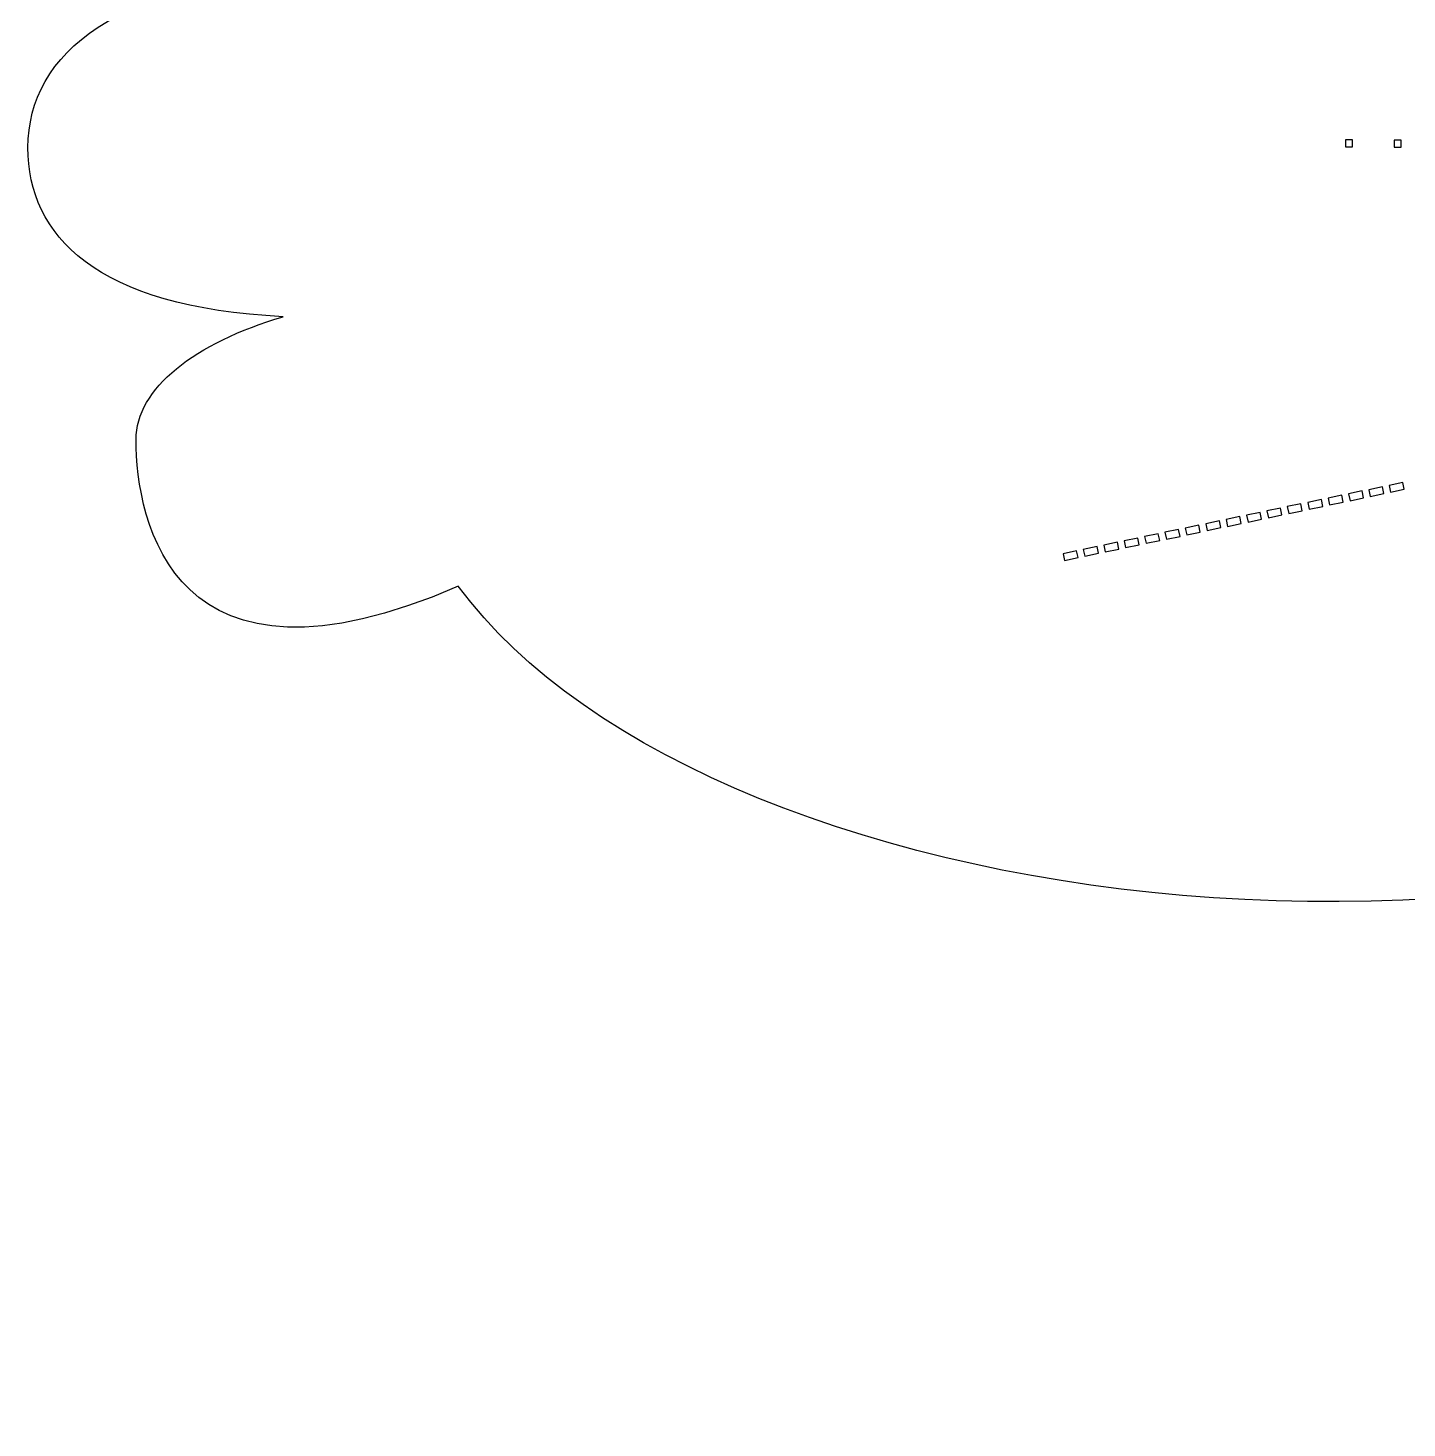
# Model space of a CAD drawing. Header units: centimetres. Extents: x -14.4 to 14.4, y -14.4 to 14.4.
# Drawn here: x -13.05 to -6.21, y -6.26 to 0.69 of the extents above; entities that cross this region are included whole.
import ezdxf
from ezdxf.lldxf.tags import DXFTag

# ---------------------------------------------------------------- set-up
doc = ezdxf.new("R2010")
doc.units = ezdxf.units.CM
doc.header["$MEASUREMENT"] = 0
doc.layers.add('Layer 1', color=7, linetype='Continuous')
tags = doc.linetypes.add('New Line1', pattern=[39354470.199999996, 4372718.9, -34981751.3]).pattern_tags.tags
tags[6:7] = [DXFTag(74, 4), DXFTag(75, 0), DXFTag(340, '0'), DXFTag(46, 1.0), DXFTag(50, 0.0), DXFTag(44, 0.0), DXFTag(45, 0.0)]
tags[4:5] = [DXFTag(74, 4), DXFTag(75, 0), DXFTag(340, '0'), DXFTag(46, 1.0), DXFTag(50, 0.0), DXFTag(44, 0.0), DXFTag(45, 0.0)]
tags = doc.linetypes.add('New Line235', pattern=[39354470.199999996, 4372718.9, -34981751.3]).pattern_tags.tags
tags[6:7] = [DXFTag(74, 4), DXFTag(75, 0), DXFTag(340, '0'), DXFTag(46, 1.0), DXFTag(50, 0.0), DXFTag(44, 0.0), DXFTag(45, 0.0)]
tags[4:5] = [DXFTag(74, 4), DXFTag(75, 0), DXFTag(340, '0'), DXFTag(46, 1.0), DXFTag(50, 0.0), DXFTag(44, 0.0), DXFTag(45, 0.0)]
tags = doc.linetypes.add('New Line236', pattern=[39354470.199999996, 4372718.9, -34981751.3]).pattern_tags.tags
tags[6:7] = [DXFTag(74, 4), DXFTag(75, 0), DXFTag(340, '0'), DXFTag(46, 1.0), DXFTag(50, 0.0), DXFTag(44, 0.0), DXFTag(45, 0.0)]
tags[4:5] = [DXFTag(74, 4), DXFTag(75, 0), DXFTag(340, '0'), DXFTag(46, 1.0), DXFTag(50, 0.0), DXFTag(44, 0.0), DXFTag(45, 0.0)]
tags = doc.linetypes.add('New Line323', pattern=[39354470.199999996, 4372718.9, -34981751.3]).pattern_tags.tags
tags[6:7] = [DXFTag(74, 4), DXFTag(75, 0), DXFTag(340, '0'), DXFTag(46, 1.0), DXFTag(50, 0.0), DXFTag(44, 0.0), DXFTag(45, 0.0)]
tags[4:5] = [DXFTag(74, 4), DXFTag(75, 0), DXFTag(340, '0'), DXFTag(46, 1.0), DXFTag(50, 0.0), DXFTag(44, 0.0), DXFTag(45, 0.0)]
tags = doc.linetypes.add('New Line325', pattern=[39354470.199999996, 4372718.9, -34981751.3]).pattern_tags.tags
tags[6:7] = [DXFTag(74, 4), DXFTag(75, 0), DXFTag(340, '0'), DXFTag(46, 1.0), DXFTag(50, 0.0), DXFTag(44, 0.0), DXFTag(45, 0.0)]
tags[4:5] = [DXFTag(74, 4), DXFTag(75, 0), DXFTag(340, '0'), DXFTag(46, 1.0), DXFTag(50, 0.0), DXFTag(44, 0.0), DXFTag(45, 0.0)]
tags = doc.linetypes.add('New Line327', pattern=[39354470.199999996, 4372718.9, -34981751.3]).pattern_tags.tags
tags[6:7] = [DXFTag(74, 4), DXFTag(75, 0), DXFTag(340, '0'), DXFTag(46, 1.0), DXFTag(50, 0.0), DXFTag(44, 0.0), DXFTag(45, 0.0)]
tags[4:5] = [DXFTag(74, 4), DXFTag(75, 0), DXFTag(340, '0'), DXFTag(46, 1.0), DXFTag(50, 0.0), DXFTag(44, 0.0), DXFTag(45, 0.0)]
tags = doc.linetypes.add('New Line329', pattern=[39354470.199999996, 4372718.9, -34981751.3]).pattern_tags.tags
tags[6:7] = [DXFTag(74, 4), DXFTag(75, 0), DXFTag(340, '0'), DXFTag(46, 1.0), DXFTag(50, 0.0), DXFTag(44, 0.0), DXFTag(45, 0.0)]
tags[4:5] = [DXFTag(74, 4), DXFTag(75, 0), DXFTag(340, '0'), DXFTag(46, 1.0), DXFTag(50, 0.0), DXFTag(44, 0.0), DXFTag(45, 0.0)]
tags = doc.linetypes.add('New Line331', pattern=[39354470.199999996, 4372718.9, -34981751.3]).pattern_tags.tags
tags[6:7] = [DXFTag(74, 4), DXFTag(75, 0), DXFTag(340, '0'), DXFTag(46, 1.0), DXFTag(50, 0.0), DXFTag(44, 0.0), DXFTag(45, 0.0)]
tags[4:5] = [DXFTag(74, 4), DXFTag(75, 0), DXFTag(340, '0'), DXFTag(46, 1.0), DXFTag(50, 0.0), DXFTag(44, 0.0), DXFTag(45, 0.0)]
tags = doc.linetypes.add('New Line333', pattern=[39354470.199999996, 4372718.9, -34981751.3]).pattern_tags.tags
tags[6:7] = [DXFTag(74, 4), DXFTag(75, 0), DXFTag(340, '0'), DXFTag(46, 1.0), DXFTag(50, 0.0), DXFTag(44, 0.0), DXFTag(45, 0.0)]
tags[4:5] = [DXFTag(74, 4), DXFTag(75, 0), DXFTag(340, '0'), DXFTag(46, 1.0), DXFTag(50, 0.0), DXFTag(44, 0.0), DXFTag(45, 0.0)]
tags = doc.linetypes.add('New Line335', pattern=[39354470.199999996, 4372718.9, -34981751.3]).pattern_tags.tags
tags[6:7] = [DXFTag(74, 4), DXFTag(75, 0), DXFTag(340, '0'), DXFTag(46, 1.0), DXFTag(50, 0.0), DXFTag(44, 0.0), DXFTag(45, 0.0)]
tags[4:5] = [DXFTag(74, 4), DXFTag(75, 0), DXFTag(340, '0'), DXFTag(46, 1.0), DXFTag(50, 0.0), DXFTag(44, 0.0), DXFTag(45, 0.0)]
tags = doc.linetypes.add('New Line337', pattern=[39354470.199999996, 4372718.9, -34981751.3]).pattern_tags.tags
tags[6:7] = [DXFTag(74, 4), DXFTag(75, 0), DXFTag(340, '0'), DXFTag(46, 1.0), DXFTag(50, 0.0), DXFTag(44, 0.0), DXFTag(45, 0.0)]
tags[4:5] = [DXFTag(74, 4), DXFTag(75, 0), DXFTag(340, '0'), DXFTag(46, 1.0), DXFTag(50, 0.0), DXFTag(44, 0.0), DXFTag(45, 0.0)]
tags = doc.linetypes.add('New Line339', pattern=[39354470.199999996, 4372718.9, -34981751.3]).pattern_tags.tags
tags[6:7] = [DXFTag(74, 4), DXFTag(75, 0), DXFTag(340, '0'), DXFTag(46, 1.0), DXFTag(50, 0.0), DXFTag(44, 0.0), DXFTag(45, 0.0)]
tags[4:5] = [DXFTag(74, 4), DXFTag(75, 0), DXFTag(340, '0'), DXFTag(46, 1.0), DXFTag(50, 0.0), DXFTag(44, 0.0), DXFTag(45, 0.0)]
tags = doc.linetypes.add('New Line341', pattern=[39354470.199999996, 4372718.9, -34981751.3]).pattern_tags.tags
tags[6:7] = [DXFTag(74, 4), DXFTag(75, 0), DXFTag(340, '0'), DXFTag(46, 1.0), DXFTag(50, 0.0), DXFTag(44, 0.0), DXFTag(45, 0.0)]
tags[4:5] = [DXFTag(74, 4), DXFTag(75, 0), DXFTag(340, '0'), DXFTag(46, 1.0), DXFTag(50, 0.0), DXFTag(44, 0.0), DXFTag(45, 0.0)]
tags = doc.linetypes.add('New Line343', pattern=[39354470.199999996, 4372718.9, -34981751.3]).pattern_tags.tags
tags[6:7] = [DXFTag(74, 4), DXFTag(75, 0), DXFTag(340, '0'), DXFTag(46, 1.0), DXFTag(50, 0.0), DXFTag(44, 0.0), DXFTag(45, 0.0)]
tags[4:5] = [DXFTag(74, 4), DXFTag(75, 0), DXFTag(340, '0'), DXFTag(46, 1.0), DXFTag(50, 0.0), DXFTag(44, 0.0), DXFTag(45, 0.0)]
tags = doc.linetypes.add('New Line345', pattern=[39354470.199999996, 4372718.9, -34981751.3]).pattern_tags.tags
tags[6:7] = [DXFTag(74, 4), DXFTag(75, 0), DXFTag(340, '0'), DXFTag(46, 1.0), DXFTag(50, 0.0), DXFTag(44, 0.0), DXFTag(45, 0.0)]
tags[4:5] = [DXFTag(74, 4), DXFTag(75, 0), DXFTag(340, '0'), DXFTag(46, 1.0), DXFTag(50, 0.0), DXFTag(44, 0.0), DXFTag(45, 0.0)]
tags = doc.linetypes.add('New Line347', pattern=[39354470.199999996, 4372718.9, -34981751.3]).pattern_tags.tags
tags[6:7] = [DXFTag(74, 4), DXFTag(75, 0), DXFTag(340, '0'), DXFTag(46, 1.0), DXFTag(50, 0.0), DXFTag(44, 0.0), DXFTag(45, 0.0)]
tags[4:5] = [DXFTag(74, 4), DXFTag(75, 0), DXFTag(340, '0'), DXFTag(46, 1.0), DXFTag(50, 0.0), DXFTag(44, 0.0), DXFTag(45, 0.0)]
tags = doc.linetypes.add('New Line349', pattern=[39354470.199999996, 4372718.9, -34981751.3]).pattern_tags.tags
tags[6:7] = [DXFTag(74, 4), DXFTag(75, 0), DXFTag(340, '0'), DXFTag(46, 1.0), DXFTag(50, 0.0), DXFTag(44, 0.0), DXFTag(45, 0.0)]
tags[4:5] = [DXFTag(74, 4), DXFTag(75, 0), DXFTag(340, '0'), DXFTag(46, 1.0), DXFTag(50, 0.0), DXFTag(44, 0.0), DXFTag(45, 0.0)]
tags = doc.linetypes.add('New Line351', pattern=[39354470.199999996, 4372718.9, -34981751.3]).pattern_tags.tags
tags[6:7] = [DXFTag(74, 4), DXFTag(75, 0), DXFTag(340, '0'), DXFTag(46, 1.0), DXFTag(50, 0.0), DXFTag(44, 0.0), DXFTag(45, 0.0)]
tags[4:5] = [DXFTag(74, 4), DXFTag(75, 0), DXFTag(340, '0'), DXFTag(46, 1.0), DXFTag(50, 0.0), DXFTag(44, 0.0), DXFTag(45, 0.0)]
tags = doc.linetypes.add('New Line353', pattern=[39354470.199999996, 4372718.9, -34981751.3]).pattern_tags.tags
tags[6:7] = [DXFTag(74, 4), DXFTag(75, 0), DXFTag(340, '0'), DXFTag(46, 1.0), DXFTag(50, 0.0), DXFTag(44, 0.0), DXFTag(45, 0.0)]
tags[4:5] = [DXFTag(74, 4), DXFTag(75, 0), DXFTag(340, '0'), DXFTag(46, 1.0), DXFTag(50, 0.0), DXFTag(44, 0.0), DXFTag(45, 0.0)]
tags = doc.linetypes.add('New Line355', pattern=[39354470.199999996, 4372718.9, -34981751.3]).pattern_tags.tags
tags[6:7] = [DXFTag(74, 4), DXFTag(75, 0), DXFTag(340, '0'), DXFTag(46, 1.0), DXFTag(50, 0.0), DXFTag(44, 0.0), DXFTag(45, 0.0)]
tags[4:5] = [DXFTag(74, 4), DXFTag(75, 0), DXFTag(340, '0'), DXFTag(46, 1.0), DXFTag(50, 0.0), DXFTag(44, 0.0), DXFTag(45, 0.0)]

msp = doc.modelspace()

# ---------------------------------------------------------------- linework, layer by layer
at = {"layer": 'Layer 1', "color": 16, "linetype": 'New Line1', "lineweight": 25}
msp.add_open_spline([(0.12846, 13.36284), (-0.33776, 13.36284), (-0.71601, 12.92147), (-0.71601, 11.89579), (-0.71601, 11.89579), (-0.82514, 12.47589), (-1.08516, 12.88459), (-1.38813, 12.88459), (-1.38813, 12.88459), (-1.78939, 12.88459), (-2.58808, 12.45567), (-2.11519, 11.28505), (-2.11519, 11.28505), (-3.63478, 9.46595), (-4.28084, 4.82834), (-2.11412, 2.37828), (-2.11412, 2.37828), (-4.57524, 4.49917), (-9.16838, 3.85118), (-10.97673, 2.34058), (-10.97673, 2.34058), (-12.14735, 2.81347), (-12.57626, 2.01478), (-12.57626, 1.61352), (-12.57626, 1.61352), (-12.57626, 1.31055), (-12.16756, 1.05052), (-11.58746, 0.94139), (-11.58746, 0.94139), (-12.61315, 0.94139), (-13.05451, 0.56315), (-13.05451, 0.09693), (-13.05451, 0.09693), (-13.05451, -0.33846), (-12.71917, -0.6966), (-11.7878, -0.74216), (-11.7878, -0.74216), (-12.22709, -0.87177), (-12.5181, -1.09727), (-12.5181, -1.35289), (-12.5181, -1.35289), (-12.5181, -1.75415), (-12.33591, -2.69676), (-10.91856, -2.07995), (-10.91856, -2.07995), (-9.66314, -3.79138), (-5.02522, -4.40025), (-2.37909, -2.35246), (-2.37909, -2.35246), (-4.52343, -4.80799), (-3.87706, -9.42383), (-2.36186, -11.23769), (-2.36186, -11.23769), (-2.83475, -12.40831), (-2.03606, -12.83723), (-1.6348, -12.83723), (-1.6348, -12.83723), (-1.33182, -12.83723), (-1.0718, -12.42853), (-0.96267, -11.84843), (-0.96267, -11.84843), (-0.96267, -12.87411), (-0.58442, -13.31547), (-0.1182, -13.31547), (-0.1182, -13.31547), (0.31719, -13.31547), (0.67533, -12.98013), (0.72088, -12.04877), (0.72088, -12.04877), (0.8505, -12.48806), (1.07599, -12.77906), (1.33162, -12.77906), (1.33162, -12.77906), (1.73288, -12.77906), (2.67549, -12.59687), (2.05868, -11.17953), (2.05868, -11.17953), (3.82119, -9.88663), (4.4142, -5.00618), (2.14054, -2.40847), (2.14054, -2.40847), (4.73811, -4.6827), (9.61968, -4.08925), (10.91267, -2.32661), (10.91267, -2.32661), (12.33002, -2.94343), (12.5122, -2.00081), (12.51221, -1.59955), (12.51221, -1.59955), (12.51221, -1.34393), (12.2212, -1.11843), (11.78191, -0.98882), (11.78191, -0.98882), (12.71327, -0.94326), (13.04862, -0.58512), (13.04862, -0.14974), (13.04862, -0.14974), (13.04862, 0.31648), (12.60725, 0.69473), (11.58157, 0.69473), (11.58157, 0.69473), (12.16167, 0.80386), (12.57037, 1.06388), (12.57037, 1.36686), (12.57037, 1.36686), (12.57037, 1.76812), (12.14146, 2.56681), (10.97083, 2.09392), (10.97083, 2.09392), (9.1482, 3.61646), (4.49635, 4.26289), (2.05006, 2.081), (2.05006, 2.081), (2.04519, 2.08513), (2.03987, 2.08874), (2.03498, 2.09284), (2.03498, 2.09284), (4.71719, 4.569), (4.15384, 9.87092), (2.30534, 11.22689), (2.30534, 11.22689), (2.92215, 12.64423), (1.97954, 12.82642), (1.57828, 12.82643), (1.57828, 12.82643), (1.32266, 12.82643), (1.09716, 12.53542), (0.96755, 12.09613), (0.96755, 12.09613), (0.92199, 13.02749), (0.56385, 13.36284), (0.12846, 13.36284)], degree=3, knots=[0, 0, 0, 0, 0.0294118, 0.0294118, 0.0294118, 0.0294118, 0.0588235, 0.0588235, 0.0588235, 0.0588235, 0.0882353, 0.0882353, 0.0882353, 0.0882353, 0.1176471, 0.1176471, 0.1176471, 0.1176471, 0.1470588, 0.1470588, 0.1470588, 0.1470588, 0.1764706, 0.1764706, 0.1764706, 0.1764706, 0.2058824, 0.2058824, 0.2058824, 0.2058824, 0.2352941, 0.2352941, 0.2352941, 0.2352941, 0.2647059, 0.2647059, 0.2647059, 0.2647059, 0.2941176, 0.2941176, 0.2941176, 0.2941176, 0.3235294, 0.3235294, 0.3235294, 0.3235294, 0.3529412, 0.3529412, 0.3529412, 0.3529412, 0.3823529, 0.3823529, 0.3823529, 0.3823529, 0.4117647, 0.4117647, 0.4117647, 0.4117647, 0.4411765, 0.4411765, 0.4411765, 0.4411765, 0.4705882, 0.4705882, 0.4705882, 0.4705882, 0.5, 0.5, 0.5, 0.5, 0.5294118, 0.5294118, 0.5294118, 0.5294118, 0.5588235, 0.5588235, 0.5588235, 0.5588235, 0.5882353, 0.5882353, 0.5882353, 0.5882353, 0.6176471, 0.6176471, 0.6176471, 0.6176471, 0.6470588, 0.6470588, 0.6470588, 0.6470588, 0.6764706, 0.6764706, 0.6764706, 0.6764706, 0.7058824, 0.7058824, 0.7058824, 0.7058824, 0.7352941, 0.7352941, 0.7352941, 0.7352941, 0.7647059, 0.7647059, 0.7647059, 0.7647059, 0.7941176, 0.7941176, 0.7941176, 0.7941176, 0.8235294, 0.8235294, 0.8235294, 0.8235294, 0.8529412, 0.8529412, 0.8529412, 0.8529412, 0.8823529, 0.8823529, 0.8823529, 0.8823529, 0.9117647, 0.9117647, 0.9117647, 0.9117647, 0.9411765, 0.9411765, 0.9411765, 0.9411765, 1, 1, 1, 1], dxfattribs=at)
at = {"layer": 'Layer 1', "color": 16, "linetype": 'New Line235', "lineweight": 25}
msp.add_open_spline([(-6.51526, 0.13463), (-6.51526, 0.13463), (-6.48079, 0.13463), (-6.48079, 0.13463), (-6.48079, 0.13463), (-6.48079, 0.13463), (-6.48079, 0.10016), (-6.48079, 0.10016), (-6.48079, 0.10016), (-6.48079, 0.10016), (-6.51526, 0.10016), (-6.51526, 0.10016), (-6.51526, 0.10016), (-6.51526, 0.10016), (-6.51526, 0.13463), (-6.51526, 0.13463)], degree=3, knots=[0, 0, 0, 0, 0.2, 0.2, 0.2, 0.2, 0.4, 0.4, 0.4, 0.4, 0.6, 0.6, 0.6, 0.6, 1, 1, 1, 1], dxfattribs=at)
at = {"layer": 'Layer 1', "color": 16, "linetype": 'New Line236', "lineweight": 25}
msp.add_open_spline([(-6.27399, 0.13355), (-6.27399, 0.13355), (-6.23952, 0.13355), (-6.23952, 0.13355), (-6.23952, 0.13355), (-6.23952, 0.13355), (-6.23952, 0.09908), (-6.23952, 0.09908), (-6.23952, 0.09908), (-6.23952, 0.09908), (-6.27399, 0.09908), (-6.27399, 0.09908), (-6.27399, 0.09908), (-6.27399, 0.09908), (-6.27399, 0.13355), (-6.27399, 0.13355)], degree=3, knots=[0, 0, 0, 0, 0.2, 0.2, 0.2, 0.2, 0.4, 0.4, 0.4, 0.4, 0.6, 0.6, 0.6, 0.6, 1, 1, 1, 1], dxfattribs=at)
at = {"layer": 'Layer 1', "color": 16, "linetype": 'New Line325', "lineweight": 25}
msp.add_open_spline([(-6.33107, -1.58663), (-6.33107, -1.58663), (-6.32461, -1.62002), (-6.32461, -1.62002), (-6.32461, -1.62002), (-6.32461, -1.62002), (-6.39247, -1.63402), (-6.39247, -1.63402), (-6.39247, -1.63402), (-6.39247, -1.63402), (-6.39893, -1.60063), (-6.39893, -1.60063), (-6.39893, -1.60063), (-6.39893, -1.60063), (-6.33107, -1.58663), (-6.33107, -1.58663)], degree=3, knots=[0, 0, 0, 0, 0.2, 0.2, 0.2, 0.2, 0.4, 0.4, 0.4, 0.4, 0.6, 0.6, 0.6, 0.6, 1, 1, 1, 1], dxfattribs=at)
at = {"layer": 'Layer 1', "color": 16, "linetype": 'New Line323', "lineweight": 25}
msp.add_open_spline([(-6.22982, -1.56508), (-6.22982, -1.56508), (-6.22336, -1.59847), (-6.22336, -1.59847), (-6.22336, -1.59847), (-6.22336, -1.59847), (-6.29122, -1.61248), (-6.29122, -1.61248), (-6.29122, -1.61248), (-6.29122, -1.61248), (-6.29768, -1.57909), (-6.29768, -1.57909), (-6.29768, -1.57909), (-6.29768, -1.57909), (-6.22982, -1.56508), (-6.22982, -1.56508)], degree=3, knots=[0, 0, 0, 0, 0.2, 0.2, 0.2, 0.2, 0.4, 0.4, 0.4, 0.4, 0.6, 0.6, 0.6, 0.6, 1, 1, 1, 1], dxfattribs=at)
at = {"layer": 'Layer 1', "color": 16, "linetype": 'New Line331', "lineweight": 25}
msp.add_open_spline([(-6.63482, -1.65018), (-6.63482, -1.65018), (-6.62836, -1.68357), (-6.62836, -1.68357), (-6.62836, -1.68357), (-6.62836, -1.68357), (-6.69514, -1.69757), (-6.69514, -1.69757), (-6.69514, -1.69757), (-6.69514, -1.69757), (-6.70268, -1.66418), (-6.70268, -1.66418), (-6.70268, -1.66418), (-6.70268, -1.66418), (-6.63482, -1.65018), (-6.63482, -1.65018)], degree=3, knots=[0, 0, 0, 0, 0.2, 0.2, 0.2, 0.2, 0.4, 0.4, 0.4, 0.4, 0.6, 0.6, 0.6, 0.6, 1, 1, 1, 1], dxfattribs=at)
at = {"layer": 'Layer 1', "color": 16, "linetype": 'New Line329', "lineweight": 25}
msp.add_open_spline([(-6.53357, -1.62863), (-6.53357, -1.62863), (-6.52711, -1.66202), (-6.52711, -1.66202), (-6.52711, -1.66202), (-6.52711, -1.66202), (-6.59389, -1.67603), (-6.59389, -1.67603), (-6.59389, -1.67603), (-6.59389, -1.67603), (-6.60143, -1.64264), (-6.60143, -1.64264), (-6.60143, -1.64264), (-6.60143, -1.64264), (-6.53357, -1.62863), (-6.53357, -1.62863)], degree=3, knots=[0, 0, 0, 0, 0.2, 0.2, 0.2, 0.2, 0.4, 0.4, 0.4, 0.4, 0.6, 0.6, 0.6, 0.6, 1, 1, 1, 1], dxfattribs=at)
at = {"layer": 'Layer 1', "color": 16, "linetype": 'New Line327', "lineweight": 25}
msp.add_open_spline([(-6.43232, -1.60709), (-6.43232, -1.60709), (-6.42586, -1.64156), (-6.42586, -1.64156), (-6.42586, -1.64156), (-6.42586, -1.64156), (-6.49264, -1.65556), (-6.49264, -1.65556), (-6.49264, -1.65556), (-6.49264, -1.65556), (-6.50018, -1.62109), (-6.50018, -1.62109), (-6.50018, -1.62109), (-6.50018, -1.62109), (-6.43232, -1.60709), (-6.43232, -1.60709)], degree=3, knots=[0, 0, 0, 0, 0.2, 0.2, 0.2, 0.2, 0.4, 0.4, 0.4, 0.4, 0.6, 0.6, 0.6, 0.6, 1, 1, 1, 1], dxfattribs=at)
at = {"layer": 'Layer 1', "color": 16, "linetype": 'New Line339', "lineweight": 25}
msp.add_open_spline([(-7.03982, -1.73419), (-7.03982, -1.73419), (-7.03336, -1.76866), (-7.03336, -1.76866), (-7.03336, -1.76866), (-7.03336, -1.76866), (-7.10014, -1.78266), (-7.10014, -1.78266), (-7.10014, -1.78266), (-7.10014, -1.78266), (-7.10768, -1.74819), (-7.10768, -1.74819), (-7.10768, -1.74819), (-7.10768, -1.74819), (-7.03982, -1.73419), (-7.03982, -1.73419)], degree=3, knots=[0, 0, 0, 0, 0.2, 0.2, 0.2, 0.2, 0.4, 0.4, 0.4, 0.4, 0.6, 0.6, 0.6, 0.6, 1, 1, 1, 1], dxfattribs=at)
at = {"layer": 'Layer 1', "color": 16, "linetype": 'New Line337', "lineweight": 25}
msp.add_open_spline([(-6.93857, -1.71373), (-6.93857, -1.71373), (-6.93211, -1.74712), (-6.93211, -1.74712), (-6.93211, -1.74712), (-6.93211, -1.74712), (-6.99889, -1.76112), (-6.99889, -1.76112), (-6.99889, -1.76112), (-6.99889, -1.76112), (-7.00643, -1.72773), (-7.00643, -1.72773), (-7.00643, -1.72773), (-7.00643, -1.72773), (-6.93857, -1.71373), (-6.93857, -1.71373)], degree=3, knots=[0, 0, 0, 0, 0.2, 0.2, 0.2, 0.2, 0.4, 0.4, 0.4, 0.4, 0.6, 0.6, 0.6, 0.6, 1, 1, 1, 1], dxfattribs=at)
at = {"layer": 'Layer 1', "color": 16, "linetype": 'New Line335', "lineweight": 25}
msp.add_open_spline([(-6.83732, -1.69218), (-6.83732, -1.69218), (-6.83086, -1.72558), (-6.83086, -1.72558), (-6.83086, -1.72558), (-6.83086, -1.72558), (-6.89764, -1.73958), (-6.89764, -1.73958), (-6.89764, -1.73958), (-6.89764, -1.73958), (-6.90518, -1.70619), (-6.90518, -1.70619), (-6.90518, -1.70619), (-6.90518, -1.70619), (-6.83732, -1.69218), (-6.83732, -1.69218)], degree=3, knots=[0, 0, 0, 0, 0.2, 0.2, 0.2, 0.2, 0.4, 0.4, 0.4, 0.4, 0.6, 0.6, 0.6, 0.6, 1, 1, 1, 1], dxfattribs=at)
at = {"layer": 'Layer 1', "color": 16, "linetype": 'New Line333', "lineweight": 25}
msp.add_open_spline([(-6.73607, -1.67064), (-6.73607, -1.67064), (-6.72961, -1.70511), (-6.72961, -1.70511), (-6.72961, -1.70511), (-6.72961, -1.70511), (-6.79639, -1.71911), (-6.79639, -1.71911), (-6.79639, -1.71911), (-6.79639, -1.71911), (-6.80393, -1.68464), (-6.80393, -1.68464), (-6.80393, -1.68464), (-6.80393, -1.68464), (-6.73607, -1.67064), (-6.73607, -1.67064)], degree=3, knots=[0, 0, 0, 0, 0.2, 0.2, 0.2, 0.2, 0.4, 0.4, 0.4, 0.4, 0.6, 0.6, 0.6, 0.6, 1, 1, 1, 1], dxfattribs=at)
at = {"layer": 'Layer 1', "color": 16, "linetype": 'New Line345', "lineweight": 25}
msp.add_open_spline([(-7.34357, -1.79774), (-7.34357, -1.79774), (-7.33603, -1.83221), (-7.33603, -1.83221), (-7.33603, -1.83221), (-7.33603, -1.83221), (-7.40389, -1.84621), (-7.40389, -1.84621), (-7.40389, -1.84621), (-7.40389, -1.84621), (-7.41143, -1.81175), (-7.41143, -1.81175), (-7.41143, -1.81175), (-7.41143, -1.81175), (-7.34357, -1.79774), (-7.34357, -1.79774)], degree=3, knots=[0, 0, 0, 0, 0.2, 0.2, 0.2, 0.2, 0.4, 0.4, 0.4, 0.4, 0.6, 0.6, 0.6, 0.6, 1, 1, 1, 1], dxfattribs=at)
at = {"layer": 'Layer 1', "color": 16, "linetype": 'New Line343', "lineweight": 25}
msp.add_open_spline([(-7.24232, -1.77728), (-7.24232, -1.77728), (-7.23586, -1.81067), (-7.23586, -1.81067), (-7.23586, -1.81067), (-7.23586, -1.81067), (-7.30264, -1.82467), (-7.30264, -1.82467), (-7.30264, -1.82467), (-7.30264, -1.82467), (-7.31018, -1.79128), (-7.31018, -1.79128), (-7.31018, -1.79128), (-7.31018, -1.79128), (-7.24232, -1.77728), (-7.24232, -1.77728)], degree=3, knots=[0, 0, 0, 0, 0.2, 0.2, 0.2, 0.2, 0.4, 0.4, 0.4, 0.4, 0.6, 0.6, 0.6, 0.6, 1, 1, 1, 1], dxfattribs=at)
at = {"layer": 'Layer 1', "color": 16, "linetype": 'New Line341', "lineweight": 25}
msp.add_open_spline([(-7.14107, -1.75573), (-7.14107, -1.75573), (-7.13461, -1.78913), (-7.13461, -1.78913), (-7.13461, -1.78913), (-7.13461, -1.78913), (-7.20139, -1.80313), (-7.20139, -1.80313), (-7.20139, -1.80313), (-7.20139, -1.80313), (-7.20893, -1.76974), (-7.20893, -1.76974), (-7.20893, -1.76974), (-7.20893, -1.76974), (-7.14107, -1.75573), (-7.14107, -1.75573)], degree=3, knots=[0, 0, 0, 0, 0.2, 0.2, 0.2, 0.2, 0.4, 0.4, 0.4, 0.4, 0.6, 0.6, 0.6, 0.6, 1, 1, 1, 1], dxfattribs=at)
at = {"layer": 'Layer 1', "color": 16, "linetype": 'New Line351', "lineweight": 25}
msp.add_open_spline([(-7.64732, -1.86129), (-7.64732, -1.86129), (-7.63978, -1.89576), (-7.63978, -1.89576), (-7.63978, -1.89576), (-7.63978, -1.89576), (-7.70764, -1.90976), (-7.70764, -1.90976), (-7.70764, -1.90976), (-7.70764, -1.90976), (-7.71518, -1.8753), (-7.71518, -1.8753), (-7.71518, -1.8753), (-7.71518, -1.8753), (-7.64732, -1.86129), (-7.64732, -1.86129)], degree=3, knots=[0, 0, 0, 0, 0.2, 0.2, 0.2, 0.2, 0.4, 0.4, 0.4, 0.4, 0.6, 0.6, 0.6, 0.6, 1, 1, 1, 1], dxfattribs=at)
at = {"layer": 'Layer 1', "color": 16, "linetype": 'New Line349', "lineweight": 25}
msp.add_open_spline([(-7.54607, -1.84083), (-7.54607, -1.84083), (-7.53853, -1.87422), (-7.53853, -1.87422), (-7.53853, -1.87422), (-7.53853, -1.87422), (-7.60639, -1.88822), (-7.60639, -1.88822), (-7.60639, -1.88822), (-7.60639, -1.88822), (-7.61393, -1.85483), (-7.61393, -1.85483), (-7.61393, -1.85483), (-7.61393, -1.85483), (-7.54607, -1.84083), (-7.54607, -1.84083)], degree=3, knots=[0, 0, 0, 0, 0.2, 0.2, 0.2, 0.2, 0.4, 0.4, 0.4, 0.4, 0.6, 0.6, 0.6, 0.6, 1, 1, 1, 1], dxfattribs=at)
at = {"layer": 'Layer 1', "color": 16, "linetype": 'New Line347', "lineweight": 25}
msp.add_open_spline([(-7.44482, -1.81929), (-7.44482, -1.81929), (-7.43728, -1.85268), (-7.43728, -1.85268), (-7.43728, -1.85268), (-7.43728, -1.85268), (-7.50514, -1.86668), (-7.50514, -1.86668), (-7.50514, -1.86668), (-7.50514, -1.86668), (-7.51268, -1.83329), (-7.51268, -1.83329), (-7.51268, -1.83329), (-7.51268, -1.83329), (-7.44482, -1.81929), (-7.44482, -1.81929)], degree=3, knots=[0, 0, 0, 0, 0.2, 0.2, 0.2, 0.2, 0.4, 0.4, 0.4, 0.4, 0.6, 0.6, 0.6, 0.6, 1, 1, 1, 1], dxfattribs=at)
at = {"layer": 'Layer 1', "color": 16, "linetype": 'New Line355', "lineweight": 25}
msp.add_open_spline([(-7.84982, -1.90438), (-7.84982, -1.90438), (-7.84228, -1.93777), (-7.84228, -1.93777), (-7.84228, -1.93777), (-7.84228, -1.93777), (-7.91014, -1.95177), (-7.91014, -1.95177), (-7.91014, -1.95177), (-7.91014, -1.95177), (-7.91661, -1.91838), (-7.91661, -1.91838), (-7.91661, -1.91838), (-7.91661, -1.91838), (-7.84982, -1.90438), (-7.84982, -1.90438)], degree=3, knots=[0, 0, 0, 0, 0.2, 0.2, 0.2, 0.2, 0.4, 0.4, 0.4, 0.4, 0.6, 0.6, 0.6, 0.6, 1, 1, 1, 1], dxfattribs=at)
at = {"layer": 'Layer 1', "color": 16, "linetype": 'New Line353', "lineweight": 25}
msp.add_open_spline([(-7.74857, -1.88284), (-7.74857, -1.88284), (-7.74103, -1.91623), (-7.74103, -1.91623), (-7.74103, -1.91623), (-7.74103, -1.91623), (-7.80889, -1.93023), (-7.80889, -1.93023), (-7.80889, -1.93023), (-7.80889, -1.93023), (-7.81643, -1.89684), (-7.81643, -1.89684), (-7.81643, -1.89684), (-7.81643, -1.89684), (-7.74857, -1.88284), (-7.74857, -1.88284)], degree=3, knots=[0, 0, 0, 0, 0.2, 0.2, 0.2, 0.2, 0.4, 0.4, 0.4, 0.4, 0.6, 0.6, 0.6, 0.6, 1, 1, 1, 1], dxfattribs=at)

doc.saveas('drawing.dxf')
